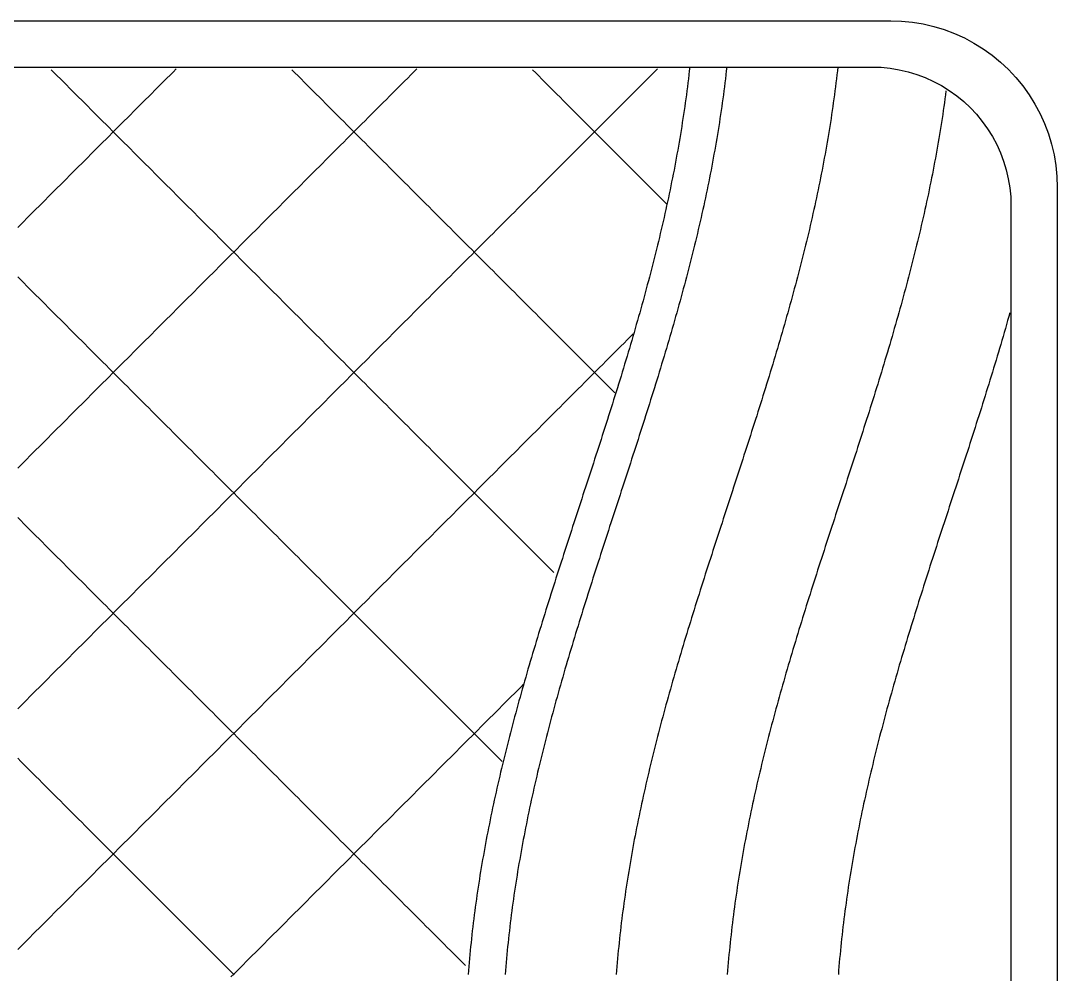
# Model space of a CAD drawing. Header units: millimetres. Extents: x 8 to 772, y 8 to 255.
# Drawn here: x 120 to 232, y 129 to 232 of the extents above; entities that cross this region are included whole.
import ezdxf

# ---------------------------------------------------------------- set-up
doc = ezdxf.new("R2010")
doc.units = ezdxf.units.MM
doc.layers.add('STUDY_GUIDES', color=7, linetype='Continuous')

msp = doc.modelspace()

# ---------------------------------------------------------------- linework, layer by layer
at = {"layer": 'STUDY_GUIDES'}
for points in [[(26, 232), (214, 232), (215.1773, 231.9615), (216.3495, 231.846), (217.5116, 231.6541), (218.6587, 231.3867), (219.7859, 231.0447), (220.8883, 230.6298), (221.9612, 230.1437), (223, 229.5885), (224.0003, 228.9665), (224.9577, 228.2804), (225.8682, 227.5331), (226.7279, 226.7279), (227.5331, 225.8682), (228.2804, 224.9577), (228.9665, 224.0003), (229.5885, 223), (230.1437, 221.9612), (230.6298, 220.8883), (231.0447, 219.7859), (231.3867, 218.6587), (231.6541, 217.5116), (231.846, 216.3495), (231.9615, 215.1773), (232, 214), (232, 26)], [(28, 227), (212, 227), (212.981, 226.9679), (213.9579, 226.8717), (214.9264, 226.7118), (215.8823, 226.4889), (216.8216, 226.204), (217.7403, 225.8582), (218.6343, 225.4531), (219.5, 224.9904), (220.3336, 224.472), (221.1314, 223.9003), (221.8902, 223.2776), (222.6066, 222.6066), (223.2776, 221.8902), (223.9003, 221.1314), (224.472, 220.3336), (224.9904, 219.5), (225.4531, 218.6343), (225.8582, 217.7403), (226.204, 216.8216), (226.4889, 215.8823), (226.7118, 214.9264), (226.8717, 213.9579), (226.9679, 212.981), (227, 212), (227, 28)], [(119.6708, 157.6708), (120, 158), (120.3292, 158.3292), (120.6585, 158.6585), (120.9877, 158.9877), (121.3169, 159.3169), (121.6462, 159.6462), (121.9754, 159.9754), (122.3046, 160.3046), (122.6338, 160.6338), (122.9631, 160.9631), (123.2923, 161.2923), (123.6215, 161.6215), (123.9508, 161.9508), (124.28, 162.28), (124.6092, 162.6092), (124.9385, 162.9385), (125.2677, 163.2677), (125.5969, 163.5969), (125.9262, 163.9262), (126.2554, 164.2554), (126.5846, 164.5846), (126.9138, 164.9138), (127.2431, 165.2431), (127.5723, 165.5723), (127.9015, 165.9015), (128.2308, 166.2308), (128.56, 166.56), (128.8892, 166.8892), (129.2185, 167.2185), (129.5477, 167.5477), (129.8769, 167.8769), (130.2062, 168.2062), (130.5354, 168.5354), (130.8646, 168.8646), (131.1938, 169.1938), (131.5231, 169.5231), (131.8523, 169.8523), (132.1815, 170.1815), (132.5108, 170.5108), (132.84, 170.84), (133.1692, 171.1692), (133.4985, 171.4985), (133.8277, 171.8277), (134.1569, 172.1569), (134.4862, 172.4862), (134.8154, 172.8154), (135.1446, 173.1446), (135.4738, 173.4738), (135.8031, 173.8031), (136.1323, 174.1323), (136.4615, 174.4615), (136.7908, 174.7908), (137.12, 175.12), (137.4492, 175.4492), (137.7785, 175.7785), (138.1077, 176.1077), (138.4369, 176.4369), (138.7662, 176.7662), (139.0954, 177.0954), (139.4246, 177.4246), (139.7538, 177.7538), (140.0831, 178.0831), (140.4123, 178.4123), (140.7415, 178.7415), (141.0708, 179.0708), (141.4, 179.4), (141.7292, 179.7292), (142.0585, 180.0585), (142.3877, 180.3877), (142.7169, 180.7169), (143.0462, 181.0462), (143.3754, 181.3754), (143.7046, 181.7046), (144.0338, 182.0338), (144.3631, 182.3631), (144.6923, 182.6923), (145.0215, 183.0215), (145.3508, 183.3508), (145.68, 183.68), (146.0092, 184.0092), (146.3385, 184.3385), (146.6677, 184.6677), (146.9969, 184.9969), (147.3262, 185.3262), (147.6554, 185.6554), (147.9846, 185.9846), (148.3138, 186.3138), (148.6431, 186.6431), (148.9723, 186.9723), (149.3015, 187.3015), (149.6308, 187.6308), (149.96, 187.96), (150.2892, 188.2892), (150.6185, 188.6185), (150.9477, 188.9477), (151.2769, 189.2769), (151.6062, 189.6062), (151.9354, 189.9354), (152.2646, 190.2646), (152.5938, 190.5938), (152.9231, 190.9231), (153.2523, 191.2523), (153.5815, 191.5815), (153.9108, 191.9108), (154.24, 192.24), (154.5692, 192.5692), (154.8985, 192.8985), (155.2277, 193.2277), (155.5569, 193.5569), (155.8862, 193.8862), (156.2154, 194.2154), (156.5446, 194.5446), (156.8738, 194.8738), (157.2031, 195.2031), (157.5323, 195.5323), (157.8615, 195.8615), (158.1908, 196.1908), (158.52, 196.52), (158.8492, 196.8492), (159.1785, 197.1785), (159.5077, 197.5077), (159.8369, 197.8369), (160.1662, 198.1662), (160.4954, 198.4954), (160.8246, 198.8246), (161.1538, 199.1538), (161.4831, 199.4831), (161.8123, 199.8123), (162.1415, 200.1415), (162.4708, 200.4708), (162.8, 200.8), (163.1292, 201.1292), (163.4585, 201.4585), (163.7877, 201.7877), (164.1169, 202.1169), (164.4462, 202.4462), (164.7754, 202.7754), (165.1046, 203.1046), (165.4338, 203.4338), (165.7631, 203.7631), (166.0923, 204.0923), (166.4215, 204.4215), (166.7508, 204.7508), (167.08, 205.08), (167.4092, 205.4092), (167.7385, 205.7385), (168.0677, 206.0677), (168.3969, 206.3969), (168.7262, 206.7262), (169.0554, 207.0554), (169.3846, 207.3846), (169.7138, 207.7138), (170.0431, 208.0431), (170.3723, 208.3723), (170.7015, 208.7015), (171.0308, 209.0308), (171.36, 209.36), (171.6892, 209.6892), (172.0185, 210.0185), (172.3477, 210.3477), (172.6769, 210.6769), (173.0062, 211.0062), (173.3354, 211.3354), (173.6646, 211.6646), (173.9938, 211.9938), (174.3231, 212.3231), (174.6523, 212.6523), (174.9815, 212.9815), (175.3108, 213.3108), (175.64, 213.64), (175.9692, 213.9692), (176.2985, 214.2985), (176.6277, 214.6277), (176.9569, 214.9569), (177.2862, 215.2862), (177.6154, 215.6154), (177.9446, 215.9446), (178.2738, 216.2738), (178.6031, 216.6031), (178.9323, 216.9323), (179.2615, 217.2615), (179.5908, 217.5908), (179.92, 217.92), (180.2492, 218.2492), (180.5785, 218.5785), (180.9077, 218.9077), (181.2369, 219.2369), (181.5662, 219.5662), (181.8954, 219.8954), (182.2246, 220.2246), (182.5538, 220.5538), (182.8831, 220.8831), (183.2123, 221.2123), (183.5415, 221.5415), (183.8708, 221.8708), (184.2, 222.2), (184.5292, 222.5292), (184.8585, 222.8585), (185.1877, 223.1877), (185.5169, 223.5169), (185.8462, 223.8462), (186.1754, 224.1754), (186.5046, 224.5046), (186.8338, 224.8338), (187.1631, 225.1631), (187.4923, 225.4923), (187.8215, 225.8215), (188.1508, 226.1508), (188.48, 226.48), (188.8092, 226.8092)], [(119.6708, 183.6708), (120, 184), (120.3292, 184.3292), (120.6585, 184.6585), (120.9877, 184.9877), (121.3169, 185.3169), (121.6462, 185.6462), (121.9754, 185.9754), (122.3046, 186.3046), (122.6338, 186.6338), (122.9631, 186.9631), (123.2923, 187.2923), (123.6215, 187.6215), (123.9508, 187.9508), (124.28, 188.28), (124.6092, 188.6092), (124.9385, 188.9385), (125.2677, 189.2677), (125.5969, 189.5969), (125.9262, 189.9262), (126.2554, 190.2554), (126.5846, 190.5846), (126.9138, 190.9138), (127.2431, 191.2431), (127.5723, 191.5723), (127.9015, 191.9015), (128.2308, 192.2308), (128.56, 192.56), (128.8892, 192.8892), (129.2185, 193.2185), (129.5477, 193.5477), (129.8769, 193.8769), (130.2062, 194.2062), (130.5354, 194.5354), (130.8646, 194.8646), (131.1938, 195.1938), (131.5231, 195.5231), (131.8523, 195.8523), (132.1815, 196.1815), (132.5108, 196.5108), (132.84, 196.84), (133.1692, 197.1692), (133.4985, 197.4985), (133.8277, 197.8277), (134.1569, 198.1569), (134.4862, 198.4862), (134.8154, 198.8154), (135.1446, 199.1446), (135.4738, 199.4738), (135.8031, 199.8031), (136.1323, 200.1323), (136.4615, 200.4615), (136.7908, 200.7908), (137.12, 201.12), (137.4492, 201.4492), (137.7785, 201.7785), (138.1077, 202.1077), (138.4369, 202.4369), (138.7662, 202.7662), (139.0954, 203.0954), (139.4246, 203.4246), (139.7538, 203.7538), (140.0831, 204.0831), (140.4123, 204.4123), (140.7415, 204.7415), (141.0708, 205.0708), (141.4, 205.4), (141.7292, 205.7292), (142.0585, 206.0585), (142.3877, 206.3877), (142.7169, 206.7169), (143.0462, 207.0462), (143.3754, 207.3754), (143.7046, 207.7046), (144.0338, 208.0338), (144.3631, 208.3631), (144.6923, 208.6923), (145.0215, 209.0215), (145.3508, 209.3508), (145.68, 209.68), (146.0092, 210.0092), (146.3385, 210.3385), (146.6677, 210.6677), (146.9969, 210.9969), (147.3262, 211.3262), (147.6554, 211.6554), (147.9846, 211.9846), (148.3138, 212.3138), (148.6431, 212.6431), (148.9723, 212.9723), (149.3015, 213.3015), (149.6308, 213.6308), (149.96, 213.96), (150.2892, 214.2892), (150.6185, 214.6185), (150.9477, 214.9477), (151.2769, 215.2769), (151.6062, 215.6062), (151.9354, 215.9354), (152.2646, 216.2646), (152.5938, 216.5938), (152.9231, 216.9231), (153.2523, 217.2523), (153.5815, 217.5815), (153.9108, 217.9108), (154.24, 218.24), (154.5692, 218.5692), (154.8985, 218.8985), (155.2277, 219.2277), (155.5569, 219.5569), (155.8862, 219.8862), (156.2154, 220.2154), (156.5446, 220.5446), (156.8738, 220.8738), (157.2031, 221.2031), (157.5323, 221.5323), (157.8615, 221.8615), (158.1908, 222.1908), (158.52, 222.52), (158.8492, 222.8492), (159.1785, 223.1785), (159.5077, 223.5077), (159.8369, 223.8369), (160.1662, 224.1662), (160.4954, 224.4954), (160.8246, 224.8246), (161.1538, 225.1538), (161.4831, 225.4831), (161.8123, 225.8123), (162.1415, 226.1415), (162.4708, 226.4708), (162.8, 226.8)], [(119.6708, 209.6708), (120, 210), (120.3292, 210.3292), (120.6585, 210.6585), (120.9877, 210.9877), (121.3169, 211.3169), (121.6462, 211.6462), (121.9754, 211.9754), (122.3046, 212.3046), (122.6338, 212.6338), (122.9631, 212.9631), (123.2923, 213.2923), (123.6215, 213.6215), (123.9508, 213.9508), (124.28, 214.28), (124.6092, 214.6092), (124.9385, 214.9385), (125.2677, 215.2677), (125.5969, 215.5969), (125.9262, 215.9262), (126.2554, 216.2554), (126.5846, 216.5846), (126.9138, 216.9138), (127.2431, 217.2431), (127.5723, 217.5723), (127.9015, 217.9015), (128.2308, 218.2308), (128.56, 218.56), (128.8892, 218.8892), (129.2185, 219.2185), (129.5477, 219.5477), (129.8769, 219.8769), (130.2062, 220.2062), (130.5354, 220.5354), (130.8646, 220.8646), (131.1938, 221.1938), (131.5231, 221.5231), (131.8523, 221.8523), (132.1815, 222.1815), (132.5108, 222.5108), (132.84, 222.84), (133.1692, 223.1692), (133.4985, 223.4985), (133.8277, 223.8277), (134.1569, 224.1569), (134.4862, 224.4862), (134.8154, 224.8154), (135.1446, 225.1446), (135.4738, 225.4738), (135.8031, 225.8031), (136.1323, 226.1323), (136.4615, 226.4615), (136.7908, 226.7908)], [(123.2923, 226.7077), (123.6215, 226.3785), (123.9508, 226.0492), (124.28, 225.72), (124.6092, 225.3908), (124.9385, 225.0615), (125.2677, 224.7323), (125.5969, 224.4031), (125.9262, 224.0738), (126.2554, 223.7446), (126.5846, 223.4154), (126.9138, 223.0862), (127.2431, 222.7569), (127.5723, 222.4277), (127.9015, 222.0985), (128.2308, 221.7692), (128.56, 221.44), (128.8892, 221.1108), (129.2185, 220.7815), (129.5477, 220.4523), (129.8769, 220.1231), (130.2062, 219.7938), (130.5354, 219.4646), (130.8646, 219.1354), (131.1938, 218.8062), (131.5231, 218.4769), (131.8523, 218.1477), (132.1815, 217.8185), (132.5108, 217.4892), (132.84, 217.16), (133.1692, 216.8308), (133.4985, 216.5015), (133.8277, 216.1723), (134.1569, 215.8431), (134.4862, 215.5138), (134.8154, 215.1846), (135.1446, 214.8554), (135.4738, 214.5262), (135.8031, 214.1969), (136.1323, 213.8677), (136.4615, 213.5385), (136.7908, 213.2092), (137.12, 212.88), (137.4492, 212.5508), (137.7785, 212.2215), (138.1077, 211.8923), (138.4369, 211.5631), (138.7662, 211.2338), (139.0954, 210.9046), (139.4246, 210.5754), (139.7538, 210.2462), (140.0831, 209.9169), (140.4123, 209.5877), (140.7415, 209.2585), (141.0708, 208.9292), (141.4, 208.6), (141.7292, 208.2708), (142.0585, 207.9415), (142.3877, 207.6123), (142.7169, 207.2831), (143.0462, 206.9538), (143.3754, 206.6246), (143.7046, 206.2954), (144.0338, 205.9662), (144.3631, 205.6369), (144.6923, 205.3077), (145.0215, 204.9785), (145.3508, 204.6492), (145.68, 204.32), (146.0092, 203.9908), (146.3385, 203.6615), (146.6677, 203.3323), (146.9969, 203.0031), (147.3262, 202.6738), (147.6554, 202.3446), (147.9846, 202.0154), (148.3138, 201.6862), (148.6431, 201.3569), (148.9723, 201.0277), (149.3015, 200.6985), (149.6308, 200.3692), (149.96, 200.04), (150.2892, 199.7108), (150.6185, 199.3815), (150.9477, 199.0523), (151.2769, 198.7231), (151.6062, 198.3938), (151.9354, 198.0646), (152.2646, 197.7354), (152.5938, 197.4062), (152.9231, 197.0769), (153.2523, 196.7477), (153.5815, 196.4185), (153.9108, 196.0892), (154.24, 195.76), (154.5692, 195.4308), (154.8985, 195.1015), (155.2277, 194.7723), (155.5569, 194.4431), (155.8862, 194.1138), (156.2154, 193.7846), (156.5446, 193.4554), (156.8738, 193.1262), (157.2031, 192.7969), (157.5323, 192.4677), (157.8615, 192.1385), (158.1908, 191.8092), (158.52, 191.48), (158.8492, 191.1508), (159.1785, 190.8215), (159.5077, 190.4923), (159.8369, 190.1631), (160.1662, 189.8338), (160.4954, 189.5046), (160.8246, 189.1754), (161.1538, 188.8462), (161.4831, 188.5169), (161.8123, 188.1877), (162.1415, 187.8585), (162.4708, 187.5292), (162.8, 187.2), (163.1292, 186.8708), (163.4585, 186.5415), (163.7877, 186.2123), (164.1169, 185.8831), (164.4462, 185.5538), (164.7754, 185.2246), (165.1046, 184.8954), (165.4338, 184.5662), (165.7631, 184.2369), (166.0923, 183.9077), (166.4215, 183.5785), (166.7508, 183.2492), (167.08, 182.92), (167.4092, 182.5908), (167.7385, 182.2615), (168.0677, 181.9323), (168.3969, 181.6031), (168.7262, 181.2738), (169.0554, 180.9446), (169.3846, 180.6154), (169.7138, 180.2862), (170.0431, 179.9569), (170.3723, 179.6277), (170.7015, 179.2985), (171.0308, 178.9692), (171.36, 178.64), (171.6892, 178.3108), (172.0185, 177.9815), (172.3477, 177.6523), (172.6769, 177.3231), (173.0062, 176.9938), (173.3354, 176.6646), (173.6646, 176.3354), (173.9938, 176.0062), (174.3231, 175.6769), (174.6523, 175.3477), (174.9815, 175.0185), (175.3108, 174.6892), (175.64, 174.36), (175.9692, 174.0308), (176.2985, 173.7015), (176.6277, 173.3723), (176.9569, 173.0431), (177.2862, 172.7138), (177.6154, 172.3846)], [(149.3015, 226.6985), (149.6308, 226.3692), (149.96, 226.04), (150.2892, 225.7108), (150.6185, 225.3815), (150.9477, 225.0523), (151.2769, 224.7231), (151.6062, 224.3938), (151.9354, 224.0646), (152.2646, 223.7354), (152.5938, 223.4062), (152.9231, 223.0769), (153.2523, 222.7477), (153.5815, 222.4185), (153.9108, 222.0892), (154.24, 221.76), (154.5692, 221.4308), (154.8985, 221.1015), (155.2277, 220.7723), (155.5569, 220.4431), (155.8862, 220.1138), (156.2154, 219.7846), (156.5446, 219.4554), (156.8738, 219.1262), (157.2031, 218.7969), (157.5323, 218.4677), (157.8615, 218.1385), (158.1908, 217.8092), (158.52, 217.48), (158.8492, 217.1508), (159.1785, 216.8215), (159.5077, 216.4923), (159.8369, 216.1631), (160.1662, 215.8338), (160.4954, 215.5046), (160.8246, 215.1754), (161.1538, 214.8462), (161.4831, 214.5169), (161.8123, 214.1877), (162.1415, 213.8585), (162.4708, 213.5292), (162.8, 213.2), (163.1292, 212.8708), (163.4585, 212.5415), (163.7877, 212.2123), (164.1169, 211.8831), (164.4462, 211.5538), (164.7754, 211.2246), (165.1046, 210.8954), (165.4338, 210.5662), (165.7631, 210.2369), (166.0923, 209.9077), (166.4215, 209.5785), (166.7508, 209.2492), (167.08, 208.92), (167.4092, 208.5908), (167.7385, 208.2615), (168.0677, 207.9323), (168.3969, 207.6031), (168.7262, 207.2738), (169.0554, 206.9446), (169.3846, 206.6154), (169.7138, 206.2862), (170.0431, 205.9569), (170.3723, 205.6277), (170.7015, 205.2985), (171.0308, 204.9692), (171.36, 204.64), (171.6892, 204.3108), (172.0185, 203.9815), (172.3477, 203.6523), (172.6769, 203.3231), (173.0062, 202.9938), (173.3354, 202.6646), (173.6646, 202.3354), (173.9938, 202.0062), (174.3231, 201.6769), (174.6523, 201.3477), (174.9815, 201.0185), (175.3108, 200.6892), (175.64, 200.36), (175.9692, 200.0308), (176.2985, 199.7015), (176.6277, 199.3723), (176.9569, 199.0431), (177.2862, 198.7138), (177.6154, 198.3846), (177.9446, 198.0554), (178.2738, 197.7262), (178.6031, 197.3969), (178.9323, 197.0677), (179.2615, 196.7385), (179.5908, 196.4092), (179.92, 196.08), (180.2492, 195.7508), (180.5785, 195.4215), (180.9077, 195.0923), (181.2369, 194.7631), (181.5662, 194.4338), (181.8954, 194.1046), (182.2246, 193.7754), (182.5538, 193.4462), (182.8831, 193.1169), (183.2123, 192.7877), (183.5415, 192.4585), (183.8708, 192.1292), (184.2, 191.8)], [(192.283, 227), (192.2355, 226.572), (192.1866, 226.144), (192.1361, 225.716), (192.0842, 225.288), (192.0309, 224.86), (191.9761, 224.432), (191.9199, 224.004), (191.8622, 223.576), (191.8031, 223.148), (191.7426, 222.72), (191.6806, 222.292), (191.6173, 221.864), (191.5526, 221.436), (191.4865, 221.008), (191.419, 220.58), (191.3501, 220.152), (191.2799, 219.724), (191.2083, 219.296), (191.1354, 218.868), (191.0611, 218.44), (190.9855, 218.012), (190.9086, 217.584), (190.8304, 217.156), (190.7509, 216.728), (190.6701, 216.3), (190.588, 215.872), (190.5047, 215.444), (190.4201, 215.016), (190.3343, 214.588), (190.2472, 214.16), (190.1589, 213.732), (190.0694, 213.304), (189.9787, 212.876), (189.8868, 212.448), (189.7937, 212.02), (189.6994, 211.592), (189.604, 211.164), (189.5075, 210.736), (189.4098, 210.308), (189.311, 209.88), (189.2111, 209.452), (189.1101, 209.024), (189.0081, 208.596), (188.9049, 208.168), (188.8007, 207.74), (188.6955, 207.312), (188.5892, 206.884), (188.4819, 206.456), (188.3736, 206.028), (188.2643, 205.6), (188.1541, 205.172), (188.0429, 204.744), (187.9307, 204.316), (187.8176, 203.888), (187.7036, 203.46), (187.5887, 203.032), (187.4729, 202.604), (187.3562, 202.176), (187.2387, 201.748), (187.1203, 201.32), (187.0011, 200.892), (186.881, 200.464), (186.7602, 200.036), (186.6386, 199.608), (186.5162, 199.18), (186.393, 198.752), (186.2691, 198.324), (186.1445, 197.896), (186.0192, 197.468), (185.8932, 197.04), (185.7665, 196.612), (185.6392, 196.184), (185.5112, 195.756), (185.3825, 195.328), (185.2533, 194.9), (185.1235, 194.472), (184.993, 194.044), (184.8621, 193.616), (184.7305, 193.188), (184.5985, 192.76), (184.4659, 192.332), (184.3328, 191.904), (184.1993, 191.476), (184.0653, 191.048), (183.9308, 190.62), (183.7959, 190.192), (183.6606, 189.764), (183.5249, 189.336), (183.3888, 188.908), (183.2523, 188.48), (183.1155, 188.052), (182.9784, 187.624), (182.841, 187.196), (182.7033, 186.768), (182.5652, 186.34), (182.427, 185.912), (182.2885, 185.484), (182.1497, 185.056), (182.0108, 184.628), (181.8717, 184.2), (181.7324, 183.772), (181.5929, 183.344), (181.4533, 182.916), (181.3136, 182.488), (181.1738, 182.06), (181.0339, 181.632), (180.8939, 181.204), (180.7539, 180.776), (180.6139, 180.348), (180.4738, 179.92), (180.3338, 179.492), (180.1937, 179.064), (180.0537, 178.636), (179.9138, 178.208), (179.7739, 177.78), (179.6341, 177.352), (179.4945, 176.924), (179.3549, 176.496), (179.2155, 176.068), (179.0763, 175.64), (178.9372, 175.212), (178.7984, 174.784), (178.6597, 174.356), (178.5213, 173.928), (178.3831, 173.5), (178.2452, 173.072), (178.1076, 172.644), (177.9703, 172.216), (177.8333, 171.788), (177.6966, 171.36), (177.5603, 170.932), (177.4244, 170.504), (177.2888, 170.076), (177.1536, 169.648), (177.0189, 169.22), (176.8846, 168.792), (176.7507, 168.364), (176.6174, 167.936), (176.4845, 167.508), (176.3521, 167.08), (176.2202, 166.652), (176.0889, 166.224), (175.9581, 165.796), (175.8279, 165.368), (175.6983, 164.94), (175.5693, 164.512), (175.4409, 164.084), (175.3132, 163.656), (175.1861, 163.228), (175.0596, 162.8), (174.9339, 162.372), (174.8088, 161.944), (174.6845, 161.516), (174.5608, 161.088), (174.438, 160.66), (174.3159, 160.232), (174.1945, 159.804), (174.074, 159.376), (173.9543, 158.948), (173.8354, 158.52), (173.7173, 158.092), (173.6001, 157.664), (173.4837, 157.236), (173.3682, 156.808), (173.2537, 156.38), (173.14, 155.952), (173.0272, 155.524), (172.9154, 155.096), (172.8046, 154.668), (172.6947, 154.24), (172.5858, 153.812), (172.4779, 153.384), (172.371, 152.956), (172.2651, 152.528), (172.1602, 152.1), (172.0564, 151.672), (171.9537, 151.244), (171.852, 150.816), (171.7514, 150.388), (171.6519, 149.96), (171.5535, 149.532), (171.4563, 149.104), (171.3602, 148.676), (171.2652, 148.248), (171.1714, 147.82), (171.0787, 147.392), (170.9873, 146.964), (170.897, 146.536), (170.808, 146.108), (170.7201, 145.68), (170.6335, 145.252), (170.5481, 144.824), (170.464, 144.396), (170.3811, 143.968), (170.2995, 143.54), (170.2192, 143.112), (170.1402, 142.684), (170.0625, 142.256), (169.9861, 141.828), (169.911, 141.4), (169.8372, 140.972), (169.7648, 140.544), (169.6937, 140.116), (169.624, 139.688), (169.5556, 139.26), (169.4887, 138.832), (169.4231, 138.404), (169.3589, 137.976), (169.296, 137.548), (169.2346, 137.12), (169.1747, 136.692), (169.1161, 136.264), (169.059, 135.836), (169.0033, 135.408), (168.949, 134.98), (168.8962, 134.552), (168.8448, 134.124), (168.795, 133.696), (168.7465, 133.268), (168.6996, 132.84), (168.6541, 132.412), (168.6102, 131.984), (168.5677, 131.556), (168.5267, 131.128), (168.4872, 130.7), (168.4493, 130.272), (168.4128, 129.844), (168.3779, 129.416), (168.3445, 128.988)], [(196.283, 227), (196.2355, 226.572), (196.1866, 226.144), (196.1361, 225.716), (196.0842, 225.288), (196.0309, 224.86), (195.9761, 224.432), (195.9199, 224.004), (195.8622, 223.576), (195.8031, 223.148), (195.7426, 222.72), (195.6806, 222.292), (195.6173, 221.864), (195.5526, 221.436), (195.4865, 221.008), (195.419, 220.58), (195.3501, 220.152), (195.2799, 219.724), (195.2083, 219.296), (195.1354, 218.868), (195.0611, 218.44), (194.9855, 218.012), (194.9086, 217.584), (194.8304, 217.156), (194.7509, 216.728), (194.6701, 216.3), (194.588, 215.872), (194.5047, 215.444), (194.4201, 215.016), (194.3343, 214.588), (194.2472, 214.16), (194.1589, 213.732), (194.0694, 213.304), (193.9787, 212.876), (193.8868, 212.448), (193.7937, 212.02), (193.6994, 211.592), (193.604, 211.164), (193.5075, 210.736), (193.4098, 210.308), (193.311, 209.88), (193.2111, 209.452), (193.1101, 209.024), (193.0081, 208.596), (192.9049, 208.168), (192.8007, 207.74), (192.6955, 207.312), (192.5892, 206.884), (192.4819, 206.456), (192.3736, 206.028), (192.2643, 205.6), (192.1541, 205.172), (192.0429, 204.744), (191.9307, 204.316), (191.8176, 203.888), (191.7036, 203.46), (191.5887, 203.032), (191.4729, 202.604), (191.3562, 202.176), (191.2387, 201.748), (191.1203, 201.32), (191.0011, 200.892), (190.881, 200.464), (190.7602, 200.036), (190.6386, 199.608), (190.5162, 199.18), (190.393, 198.752), (190.2691, 198.324), (190.1445, 197.896), (190.0192, 197.468), (189.8932, 197.04), (189.7665, 196.612), (189.6392, 196.184), (189.5112, 195.756), (189.3825, 195.328), (189.2533, 194.9), (189.1235, 194.472), (188.993, 194.044), (188.8621, 193.616), (188.7305, 193.188), (188.5985, 192.76), (188.4659, 192.332), (188.3328, 191.904), (188.1993, 191.476), (188.0653, 191.048), (187.9308, 190.62), (187.7959, 190.192), (187.6606, 189.764), (187.5249, 189.336), (187.3888, 188.908), (187.2523, 188.48), (187.1155, 188.052), (186.9784, 187.624), (186.841, 187.196), (186.7033, 186.768), (186.5652, 186.34), (186.427, 185.912), (186.2885, 185.484), (186.1497, 185.056), (186.0108, 184.628), (185.8717, 184.2), (185.7324, 183.772), (185.5929, 183.344), (185.4533, 182.916), (185.3136, 182.488), (185.1738, 182.06), (185.0339, 181.632), (184.8939, 181.204), (184.7539, 180.776), (184.6139, 180.348), (184.4738, 179.92), (184.3338, 179.492), (184.1937, 179.064), (184.0537, 178.636), (183.9138, 178.208), (183.7739, 177.78), (183.6341, 177.352), (183.4945, 176.924), (183.3549, 176.496), (183.2155, 176.068), (183.0763, 175.64), (182.9372, 175.212), (182.7984, 174.784), (182.6597, 174.356), (182.5213, 173.928), (182.3831, 173.5), (182.2452, 173.072), (182.1076, 172.644), (181.9703, 172.216), (181.8333, 171.788), (181.6966, 171.36), (181.5603, 170.932), (181.4244, 170.504), (181.2888, 170.076), (181.1536, 169.648), (181.0189, 169.22), (180.8846, 168.792), (180.7507, 168.364), (180.6174, 167.936), (180.4845, 167.508), (180.3521, 167.08), (180.2202, 166.652), (180.0889, 166.224), (179.9581, 165.796), (179.8279, 165.368), (179.6983, 164.94), (179.5693, 164.512), (179.4409, 164.084), (179.3132, 163.656), (179.1861, 163.228), (179.0596, 162.8), (178.9339, 162.372), (178.8088, 161.944), (178.6845, 161.516), (178.5608, 161.088), (178.438, 160.66), (178.3159, 160.232), (178.1945, 159.804), (178.074, 159.376), (177.9543, 158.948), (177.8354, 158.52), (177.7173, 158.092), (177.6001, 157.664), (177.4837, 157.236), (177.3682, 156.808), (177.2537, 156.38), (177.14, 155.952), (177.0272, 155.524), (176.9154, 155.096), (176.8046, 154.668), (176.6947, 154.24), (176.5858, 153.812), (176.4779, 153.384), (176.371, 152.956), (176.2651, 152.528), (176.1602, 152.1), (176.0564, 151.672), (175.9537, 151.244), (175.852, 150.816), (175.7514, 150.388), (175.6519, 149.96), (175.5535, 149.532), (175.4563, 149.104), (175.3602, 148.676), (175.2652, 148.248), (175.1714, 147.82), (175.0787, 147.392), (174.9873, 146.964), (174.897, 146.536), (174.808, 146.108), (174.7201, 145.68), (174.6335, 145.252), (174.5481, 144.824), (174.464, 144.396), (174.3811, 143.968), (174.2995, 143.54), (174.2192, 143.112), (174.1402, 142.684), (174.0625, 142.256), (173.9861, 141.828), (173.911, 141.4), (173.8372, 140.972), (173.7648, 140.544), (173.6937, 140.116), (173.624, 139.688), (173.5556, 139.26), (173.4887, 138.832), (173.4231, 138.404), (173.3589, 137.976), (173.296, 137.548), (173.2346, 137.12), (173.1747, 136.692), (173.1161, 136.264), (173.059, 135.836), (173.0033, 135.408), (172.949, 134.98), (172.8962, 134.552), (172.8448, 134.124), (172.795, 133.696), (172.7465, 133.268), (172.6996, 132.84), (172.6541, 132.412), (172.6102, 131.984), (172.5677, 131.556), (172.5267, 131.128), (172.4872, 130.7), (172.4493, 130.272), (172.4128, 129.844), (172.3779, 129.416), (172.3445, 128.988)], [(175.3108, 226.6892), (175.64, 226.36), (175.9692, 226.0308), (176.2985, 225.7015), (176.6277, 225.3723), (176.9569, 225.0431), (177.2862, 224.7138), (177.6154, 224.3846), (177.9446, 224.0554), (178.2738, 223.7262), (178.6031, 223.3969), (178.9323, 223.0677), (179.2615, 222.7385), (179.5908, 222.4092), (179.92, 222.08), (180.2492, 221.7508), (180.5785, 221.4215), (180.9077, 221.0923), (181.2369, 220.7631), (181.5662, 220.4338), (181.8954, 220.1046), (182.2246, 219.7754), (182.5538, 219.4462), (182.8831, 219.1169), (183.2123, 218.7877), (183.5415, 218.4585), (183.8708, 218.1292), (184.2, 217.8), (184.5292, 217.4708), (184.8585, 217.1415), (185.1877, 216.8123), (185.5169, 216.4831), (185.8462, 216.1538), (186.1754, 215.8246), (186.5046, 215.4954), (186.8338, 215.1662), (187.1631, 214.8369), (187.4923, 214.5077), (187.8215, 214.1785), (188.1508, 213.8492), (188.48, 213.52), (188.8092, 213.1908), (189.1385, 212.8615), (189.4677, 212.5323), (189.7969, 212.2031)], [(208.283, 227), (208.2355, 226.572), (208.1866, 226.144), (208.1361, 225.716), (208.0842, 225.288), (208.0309, 224.86), (207.9761, 224.432), (207.9199, 224.004), (207.8622, 223.576), (207.8031, 223.148), (207.7426, 222.72), (207.6806, 222.292), (207.6173, 221.864), (207.5526, 221.436), (207.4865, 221.008), (207.419, 220.58), (207.3501, 220.152), (207.2799, 219.724), (207.2083, 219.296), (207.1354, 218.868), (207.0611, 218.44), (206.9855, 218.012), (206.9086, 217.584), (206.8304, 217.156), (206.7509, 216.728), (206.6701, 216.3), (206.588, 215.872), (206.5047, 215.444), (206.4201, 215.016), (206.3343, 214.588), (206.2472, 214.16), (206.1589, 213.732), (206.0694, 213.304), (205.9787, 212.876), (205.8868, 212.448), (205.7937, 212.02), (205.6994, 211.592), (205.604, 211.164), (205.5075, 210.736), (205.4098, 210.308), (205.311, 209.88), (205.2111, 209.452), (205.1101, 209.024), (205.0081, 208.596), (204.9049, 208.168), (204.8007, 207.74), (204.6955, 207.312), (204.5892, 206.884), (204.4819, 206.456), (204.3736, 206.028), (204.2643, 205.6), (204.1541, 205.172), (204.0429, 204.744), (203.9307, 204.316), (203.8176, 203.888), (203.7036, 203.46), (203.5887, 203.032), (203.4729, 202.604), (203.3562, 202.176), (203.2387, 201.748), (203.1203, 201.32), (203.0011, 200.892), (202.881, 200.464), (202.7602, 200.036), (202.6386, 199.608), (202.5162, 199.18), (202.393, 198.752), (202.2691, 198.324), (202.1445, 197.896), (202.0192, 197.468), (201.8932, 197.04), (201.7665, 196.612), (201.6392, 196.184), (201.5112, 195.756), (201.3825, 195.328), (201.2533, 194.9), (201.1235, 194.472), (200.993, 194.044), (200.8621, 193.616), (200.7305, 193.188), (200.5985, 192.76), (200.4659, 192.332), (200.3328, 191.904), (200.1993, 191.476), (200.0653, 191.048), (199.9308, 190.62), (199.7959, 190.192), (199.6606, 189.764), (199.5249, 189.336), (199.3888, 188.908), (199.2523, 188.48), (199.1155, 188.052), (198.9784, 187.624), (198.841, 187.196), (198.7033, 186.768), (198.5652, 186.34), (198.427, 185.912), (198.2885, 185.484), (198.1497, 185.056), (198.0108, 184.628), (197.8717, 184.2), (197.7324, 183.772), (197.5929, 183.344), (197.4533, 182.916), (197.3136, 182.488), (197.1738, 182.06), (197.0339, 181.632), (196.8939, 181.204), (196.7539, 180.776), (196.6139, 180.348), (196.4738, 179.92), (196.3338, 179.492), (196.1937, 179.064), (196.0537, 178.636), (195.9138, 178.208), (195.7739, 177.78), (195.6341, 177.352), (195.4945, 176.924), (195.3549, 176.496), (195.2155, 176.068), (195.0763, 175.64), (194.9372, 175.212), (194.7984, 174.784), (194.6597, 174.356), (194.5213, 173.928), (194.3831, 173.5), (194.2452, 173.072), (194.1076, 172.644), (193.9703, 172.216), (193.8333, 171.788), (193.6966, 171.36), (193.5603, 170.932), (193.4244, 170.504), (193.2888, 170.076), (193.1536, 169.648), (193.0189, 169.22), (192.8846, 168.792), (192.7507, 168.364), (192.6174, 167.936), (192.4845, 167.508), (192.3521, 167.08), (192.2202, 166.652), (192.0889, 166.224), (191.9581, 165.796), (191.8279, 165.368), (191.6983, 164.94), (191.5693, 164.512), (191.4409, 164.084), (191.3132, 163.656), (191.1861, 163.228), (191.0596, 162.8), (190.9339, 162.372), (190.8088, 161.944), (190.6845, 161.516), (190.5608, 161.088), (190.438, 160.66), (190.3159, 160.232), (190.1945, 159.804), (190.074, 159.376), (189.9543, 158.948), (189.8354, 158.52), (189.7173, 158.092), (189.6001, 157.664), (189.4837, 157.236), (189.3682, 156.808), (189.2537, 156.38), (189.14, 155.952), (189.0272, 155.524), (188.9154, 155.096), (188.8046, 154.668), (188.6947, 154.24), (188.5858, 153.812), (188.4779, 153.384), (188.371, 152.956), (188.2651, 152.528), (188.1602, 152.1), (188.0564, 151.672), (187.9537, 151.244), (187.852, 150.816), (187.7514, 150.388), (187.6519, 149.96), (187.5535, 149.532), (187.4563, 149.104), (187.3602, 148.676), (187.2652, 148.248), (187.1714, 147.82), (187.0787, 147.392), (186.9873, 146.964), (186.897, 146.536), (186.808, 146.108), (186.7201, 145.68), (186.6335, 145.252), (186.5481, 144.824), (186.464, 144.396), (186.3811, 143.968), (186.2995, 143.54), (186.2192, 143.112), (186.1402, 142.684), (186.0625, 142.256), (185.9861, 141.828), (185.911, 141.4), (185.8372, 140.972), (185.7648, 140.544), (185.6937, 140.116), (185.624, 139.688), (185.5556, 139.26), (185.4887, 138.832), (185.4231, 138.404), (185.3589, 137.976), (185.296, 137.548), (185.2346, 137.12), (185.1747, 136.692), (185.1161, 136.264), (185.059, 135.836), (185.0033, 135.408), (184.949, 134.98), (184.8962, 134.552), (184.8448, 134.124), (184.795, 133.696), (184.7465, 133.268), (184.6996, 132.84), (184.6541, 132.412), (184.6102, 131.984), (184.5677, 131.556), (184.5267, 131.128), (184.4872, 130.7), (184.4493, 130.272), (184.4128, 129.844), (184.3779, 129.416), (184.3445, 128.988)], [(219.9761, 224.432), (219.9199, 224.004), (219.8622, 223.576), (219.8031, 223.148), (219.7426, 222.72), (219.6806, 222.292), (219.6173, 221.864), (219.5526, 221.436), (219.4865, 221.008), (219.419, 220.58), (219.3501, 220.152), (219.2799, 219.724), (219.2083, 219.296), (219.1354, 218.868), (219.0611, 218.44), (218.9855, 218.012), (218.9086, 217.584), (218.8304, 217.156), (218.7509, 216.728), (218.6701, 216.3), (218.588, 215.872), (218.5047, 215.444), (218.4201, 215.016), (218.3343, 214.588), (218.2472, 214.16), (218.1589, 213.732), (218.0694, 213.304), (217.9787, 212.876), (217.8868, 212.448), (217.7937, 212.02), (217.6994, 211.592), (217.604, 211.164), (217.5075, 210.736), (217.4098, 210.308), (217.311, 209.88), (217.2111, 209.452), (217.1101, 209.024), (217.0081, 208.596), (216.9049, 208.168), (216.8007, 207.74), (216.6955, 207.312), (216.5892, 206.884), (216.4819, 206.456), (216.3736, 206.028), (216.2643, 205.6), (216.1541, 205.172), (216.0429, 204.744), (215.9307, 204.316), (215.8176, 203.888), (215.7036, 203.46), (215.5887, 203.032), (215.4729, 202.604), (215.3562, 202.176), (215.2387, 201.748), (215.1203, 201.32), (215.0011, 200.892), (214.881, 200.464), (214.7602, 200.036), (214.6386, 199.608), (214.5162, 199.18), (214.393, 198.752), (214.2691, 198.324), (214.1445, 197.896), (214.0192, 197.468), (213.8932, 197.04), (213.7665, 196.612), (213.6392, 196.184), (213.5112, 195.756), (213.3825, 195.328), (213.2533, 194.9), (213.1235, 194.472), (212.993, 194.044), (212.8621, 193.616), (212.7305, 193.188), (212.5985, 192.76), (212.4659, 192.332), (212.3328, 191.904), (212.1993, 191.476), (212.0653, 191.048), (211.9308, 190.62), (211.7959, 190.192), (211.6606, 189.764), (211.5249, 189.336), (211.3888, 188.908), (211.2523, 188.48), (211.1155, 188.052), (210.9784, 187.624), (210.841, 187.196), (210.7033, 186.768), (210.5652, 186.34), (210.427, 185.912), (210.2885, 185.484), (210.1497, 185.056), (210.0108, 184.628), (209.8717, 184.2), (209.7324, 183.772), (209.5929, 183.344), (209.4533, 182.916), (209.3136, 182.488), (209.1738, 182.06), (209.0339, 181.632), (208.8939, 181.204), (208.7539, 180.776), (208.6139, 180.348), (208.4738, 179.92), (208.3338, 179.492), (208.1937, 179.064), (208.0537, 178.636), (207.9138, 178.208), (207.7739, 177.78), (207.6341, 177.352), (207.4945, 176.924), (207.3549, 176.496), (207.2155, 176.068), (207.0763, 175.64), (206.9372, 175.212), (206.7984, 174.784), (206.6597, 174.356), (206.5213, 173.928), (206.3831, 173.5), (206.2452, 173.072), (206.1076, 172.644), (205.9703, 172.216), (205.8333, 171.788), (205.6966, 171.36), (205.5603, 170.932), (205.4244, 170.504), (205.2888, 170.076), (205.1536, 169.648), (205.0189, 169.22), (204.8846, 168.792), (204.7507, 168.364), (204.6174, 167.936), (204.4845, 167.508), (204.3521, 167.08), (204.2202, 166.652), (204.0889, 166.224), (203.9581, 165.796), (203.8279, 165.368), (203.6983, 164.94), (203.5693, 164.512), (203.4409, 164.084), (203.3132, 163.656), (203.1861, 163.228), (203.0596, 162.8), (202.9339, 162.372), (202.8088, 161.944), (202.6845, 161.516), (202.5608, 161.088), (202.438, 160.66), (202.3159, 160.232), (202.1945, 159.804), (202.074, 159.376), (201.9543, 158.948), (201.8354, 158.52), (201.7173, 158.092), (201.6001, 157.664), (201.4837, 157.236), (201.3682, 156.808), (201.2537, 156.38), (201.14, 155.952), (201.0272, 155.524), (200.9154, 155.096), (200.8046, 154.668), (200.6947, 154.24), (200.5858, 153.812), (200.4779, 153.384), (200.371, 152.956), (200.2651, 152.528), (200.1602, 152.1), (200.0564, 151.672), (199.9537, 151.244), (199.852, 150.816), (199.7514, 150.388), (199.6519, 149.96), (199.5535, 149.532), (199.4563, 149.104), (199.3602, 148.676), (199.2652, 148.248), (199.1714, 147.82), (199.0787, 147.392), (198.9873, 146.964), (198.897, 146.536), (198.808, 146.108), (198.7201, 145.68), (198.6335, 145.252), (198.5481, 144.824), (198.464, 144.396), (198.3811, 143.968), (198.2995, 143.54), (198.2192, 143.112), (198.1402, 142.684), (198.0625, 142.256), (197.9861, 141.828), (197.911, 141.4), (197.8372, 140.972), (197.7648, 140.544), (197.6937, 140.116), (197.624, 139.688), (197.5556, 139.26), (197.4887, 138.832), (197.4231, 138.404), (197.3589, 137.976), (197.296, 137.548), (197.2346, 137.12), (197.1747, 136.692), (197.1161, 136.264), (197.059, 135.836), (197.0033, 135.408), (196.949, 134.98), (196.8962, 134.552), (196.8448, 134.124), (196.795, 133.696), (196.7465, 133.268), (196.6996, 132.84), (196.6541, 132.412), (196.6102, 131.984), (196.5677, 131.556), (196.5267, 131.128), (196.4872, 130.7), (196.4493, 130.272), (196.4128, 129.844), (196.3779, 129.416), (196.3445, 128.988)], [(119.6708, 204.3292), (120, 204), (120.3292, 203.6708), (120.6585, 203.3415), (120.9877, 203.0123), (121.3169, 202.6831), (121.6462, 202.3538), (121.9754, 202.0246), (122.3046, 201.6954), (122.6338, 201.3662), (122.9631, 201.0369), (123.2923, 200.7077), (123.6215, 200.3785), (123.9508, 200.0492), (124.28, 199.72), (124.6092, 199.3908), (124.9385, 199.0615), (125.2677, 198.7323), (125.5969, 198.4031), (125.9262, 198.0738), (126.2554, 197.7446), (126.5846, 197.4154), (126.9138, 197.0862), (127.2431, 196.7569), (127.5723, 196.4277), (127.9015, 196.0985), (128.2308, 195.7692), (128.56, 195.44), (128.8892, 195.1108), (129.2185, 194.7815), (129.5477, 194.4523), (129.8769, 194.1231), (130.2062, 193.7938), (130.5354, 193.4646), (130.8646, 193.1354), (131.1938, 192.8062), (131.5231, 192.4769), (131.8523, 192.1477), (132.1815, 191.8185), (132.5108, 191.4892), (132.84, 191.16), (133.1692, 190.8308), (133.4985, 190.5015), (133.8277, 190.1723), (134.1569, 189.8431), (134.4862, 189.5138), (134.8154, 189.1846), (135.1446, 188.8554), (135.4738, 188.5262), (135.8031, 188.1969), (136.1323, 187.8677), (136.4615, 187.5385), (136.7908, 187.2092), (137.12, 186.88), (137.4492, 186.5508), (137.7785, 186.2215), (138.1077, 185.8923), (138.4369, 185.5631), (138.7662, 185.2338), (139.0954, 184.9046), (139.4246, 184.5754), (139.7538, 184.2462), (140.0831, 183.9169), (140.4123, 183.5877), (140.7415, 183.2585), (141.0708, 182.9292), (141.4, 182.6), (141.7292, 182.2708), (142.0585, 181.9415), (142.3877, 181.6123), (142.7169, 181.2831), (143.0462, 180.9538), (143.3754, 180.6246), (143.7046, 180.2954), (144.0338, 179.9662), (144.3631, 179.6369), (144.6923, 179.3077), (145.0215, 178.9785), (145.3508, 178.6492), (145.68, 178.32), (146.0092, 177.9908), (146.3385, 177.6615), (146.6677, 177.3323), (146.9969, 177.0031), (147.3262, 176.6738), (147.6554, 176.3446), (147.9846, 176.0154), (148.3138, 175.6862), (148.6431, 175.3569), (148.9723, 175.0277), (149.3015, 174.6985), (149.6308, 174.3692), (149.96, 174.04), (150.2892, 173.7108), (150.6185, 173.3815), (150.9477, 173.0523), (151.2769, 172.7231), (151.6062, 172.3938), (151.9354, 172.0646), (152.2646, 171.7354), (152.5938, 171.4062), (152.9231, 171.0769), (153.2523, 170.7477), (153.5815, 170.4185), (153.9108, 170.0892), (154.24, 169.76), (154.5692, 169.4308), (154.8985, 169.1015), (155.2277, 168.7723), (155.5569, 168.4431), (155.8862, 168.1138), (156.2154, 167.7846), (156.5446, 167.4554), (156.8738, 167.1262), (157.2031, 166.7969), (157.5323, 166.4677), (157.8615, 166.1385), (158.1908, 165.8092), (158.52, 165.48), (158.8492, 165.1508), (159.1785, 164.8215), (159.5077, 164.4923), (159.8369, 164.1631), (160.1662, 163.8338), (160.4954, 163.5046), (160.8246, 163.1754), (161.1538, 162.8462), (161.4831, 162.5169), (161.8123, 162.1877), (162.1415, 161.8585), (162.4708, 161.5292), (162.8, 161.2), (163.1292, 160.8708), (163.4585, 160.5415), (163.7877, 160.2123), (164.1169, 159.8831), (164.4462, 159.5538), (164.7754, 159.2246), (165.1046, 158.8954), (165.4338, 158.5662), (165.7631, 158.2369), (166.0923, 157.9077), (166.4215, 157.5785), (166.7508, 157.2492), (167.08, 156.92), (167.4092, 156.5908), (167.7385, 156.2615), (168.0677, 155.9323), (168.3969, 155.6031), (168.7262, 155.2738), (169.0554, 154.9446), (169.3846, 154.6154), (169.7138, 154.2862), (170.0431, 153.9569), (170.3723, 153.6277), (170.7015, 153.2985), (171.0308, 152.9692), (171.36, 152.64), (171.6892, 152.3108), (172.0185, 151.9815)], [(226.881, 200.464), (226.7602, 200.036), (226.6386, 199.608), (226.5162, 199.18), (226.393, 198.752), (226.2691, 198.324), (226.1445, 197.896), (226.0192, 197.468), (225.8932, 197.04), (225.7665, 196.612), (225.6392, 196.184), (225.5112, 195.756), (225.3825, 195.328), (225.2533, 194.9), (225.1235, 194.472), (224.993, 194.044), (224.8621, 193.616), (224.7305, 193.188), (224.5985, 192.76), (224.4659, 192.332), (224.3328, 191.904), (224.1993, 191.476), (224.0653, 191.048), (223.9308, 190.62), (223.7959, 190.192), (223.6606, 189.764), (223.5249, 189.336), (223.3888, 188.908), (223.2523, 188.48), (223.1155, 188.052), (222.9784, 187.624), (222.841, 187.196), (222.7033, 186.768), (222.5652, 186.34), (222.427, 185.912), (222.2885, 185.484), (222.1497, 185.056), (222.0108, 184.628), (221.8717, 184.2), (221.7324, 183.772), (221.5929, 183.344), (221.4533, 182.916), (221.3136, 182.488), (221.1738, 182.06), (221.0339, 181.632), (220.8939, 181.204), (220.7539, 180.776), (220.6139, 180.348), (220.4738, 179.92), (220.3338, 179.492), (220.1937, 179.064), (220.0537, 178.636), (219.9138, 178.208), (219.7739, 177.78), (219.6341, 177.352), (219.4945, 176.924), (219.3549, 176.496), (219.2155, 176.068), (219.0763, 175.64), (218.9372, 175.212), (218.7984, 174.784), (218.6597, 174.356), (218.5213, 173.928), (218.3831, 173.5), (218.2452, 173.072), (218.1076, 172.644), (217.9703, 172.216), (217.8333, 171.788), (217.6966, 171.36), (217.5603, 170.932), (217.4244, 170.504), (217.2888, 170.076), (217.1536, 169.648), (217.0189, 169.22), (216.8846, 168.792), (216.7507, 168.364), (216.6174, 167.936), (216.4845, 167.508), (216.3521, 167.08), (216.2202, 166.652), (216.0889, 166.224), (215.9581, 165.796), (215.8279, 165.368), (215.6983, 164.94), (215.5693, 164.512), (215.4409, 164.084), (215.3132, 163.656), (215.1861, 163.228), (215.0596, 162.8), (214.9339, 162.372), (214.8088, 161.944), (214.6845, 161.516), (214.5608, 161.088), (214.438, 160.66), (214.3159, 160.232), (214.1945, 159.804), (214.074, 159.376), (213.9543, 158.948), (213.8354, 158.52), (213.7173, 158.092), (213.6001, 157.664), (213.4837, 157.236), (213.3682, 156.808), (213.2537, 156.38), (213.14, 155.952), (213.0272, 155.524), (212.9154, 155.096), (212.8046, 154.668), (212.6947, 154.24), (212.5858, 153.812), (212.4779, 153.384), (212.371, 152.956), (212.2651, 152.528), (212.1602, 152.1), (212.0564, 151.672), (211.9537, 151.244), (211.852, 150.816), (211.7514, 150.388), (211.6519, 149.96), (211.5535, 149.532), (211.4563, 149.104), (211.3602, 148.676), (211.2652, 148.248), (211.1714, 147.82), (211.0787, 147.392), (210.9873, 146.964), (210.897, 146.536), (210.808, 146.108), (210.7201, 145.68), (210.6335, 145.252), (210.5481, 144.824), (210.464, 144.396), (210.3811, 143.968), (210.2995, 143.54), (210.2192, 143.112), (210.1402, 142.684), (210.0625, 142.256), (209.9861, 141.828), (209.911, 141.4), (209.8372, 140.972), (209.7648, 140.544), (209.6937, 140.116), (209.624, 139.688), (209.5556, 139.26), (209.4887, 138.832), (209.4231, 138.404), (209.3589, 137.976), (209.296, 137.548), (209.2346, 137.12), (209.1747, 136.692), (209.1161, 136.264), (209.059, 135.836), (209.0033, 135.408), (208.949, 134.98), (208.8962, 134.552), (208.8448, 134.124), (208.795, 133.696), (208.7465, 133.268), (208.6996, 132.84), (208.6541, 132.412), (208.6102, 131.984), (208.5677, 131.556), (208.5267, 131.128), (208.4872, 130.7), (208.4493, 130.272), (208.4128, 129.844), (208.3779, 129.416), (208.3445, 128.988)], [(119.6708, 131.6708), (120, 132), (120.3292, 132.3292), (120.6585, 132.6585), (120.9877, 132.9877), (121.3169, 133.3169), (121.6462, 133.6462), (121.9754, 133.9754), (122.3046, 134.3046), (122.6338, 134.6338), (122.9631, 134.9631), (123.2923, 135.2923), (123.6215, 135.6215), (123.9508, 135.9508), (124.28, 136.28), (124.6092, 136.6092), (124.9385, 136.9385), (125.2677, 137.2677), (125.5969, 137.5969), (125.9262, 137.9262), (126.2554, 138.2554), (126.5846, 138.5846), (126.9138, 138.9138), (127.2431, 139.2431), (127.5723, 139.5723), (127.9015, 139.9015), (128.2308, 140.2308), (128.56, 140.56), (128.8892, 140.8892), (129.2185, 141.2185), (129.5477, 141.5477), (129.8769, 141.8769), (130.2062, 142.2062), (130.5354, 142.5354), (130.8646, 142.8646), (131.1938, 143.1938), (131.5231, 143.5231), (131.8523, 143.8523), (132.1815, 144.1815), (132.5108, 144.5108), (132.84, 144.84), (133.1692, 145.1692), (133.4985, 145.4985), (133.8277, 145.8277), (134.1569, 146.1569), (134.4862, 146.4862), (134.8154, 146.8154), (135.1446, 147.1446), (135.4738, 147.4738), (135.8031, 147.8031), (136.1323, 148.1323), (136.4615, 148.4615), (136.7908, 148.7908), (137.12, 149.12), (137.4492, 149.4492), (137.7785, 149.7785), (138.1077, 150.1077), (138.4369, 150.4369), (138.7662, 150.7662), (139.0954, 151.0954), (139.4246, 151.4246), (139.7538, 151.7538), (140.0831, 152.0831), (140.4123, 152.4123), (140.7415, 152.7415), (141.0708, 153.0708), (141.4, 153.4), (141.7292, 153.7292), (142.0585, 154.0585), (142.3877, 154.3877), (142.7169, 154.7169), (143.0462, 155.0462), (143.3754, 155.3754), (143.7046, 155.7046), (144.0338, 156.0338), (144.3631, 156.3631), (144.6923, 156.6923), (145.0215, 157.0215), (145.3508, 157.3508), (145.68, 157.68), (146.0092, 158.0092), (146.3385, 158.3385), (146.6677, 158.6677), (146.9969, 158.9969), (147.3262, 159.3262), (147.6554, 159.6554), (147.9846, 159.9846), (148.3138, 160.3138), (148.6431, 160.6431), (148.9723, 160.9723), (149.3015, 161.3015), (149.6308, 161.6308), (149.96, 161.96), (150.2892, 162.2892), (150.6185, 162.6185), (150.9477, 162.9477), (151.2769, 163.2769), (151.6062, 163.6062), (151.9354, 163.9354), (152.2646, 164.2646), (152.5938, 164.5938), (152.9231, 164.9231), (153.2523, 165.2523), (153.5815, 165.5815), (153.9108, 165.9108), (154.24, 166.24), (154.5692, 166.5692), (154.8985, 166.8985), (155.2277, 167.2277), (155.5569, 167.5569), (155.8862, 167.8862), (156.2154, 168.2154), (156.5446, 168.5446), (156.8738, 168.8738), (157.2031, 169.2031), (157.5323, 169.5323), (157.8615, 169.8615), (158.1908, 170.1908), (158.52, 170.52), (158.8492, 170.8492), (159.1785, 171.1785), (159.5077, 171.5077), (159.8369, 171.8369), (160.1662, 172.1662), (160.4954, 172.4954), (160.8246, 172.8246), (161.1538, 173.1538), (161.4831, 173.4831), (161.8123, 173.8123), (162.1415, 174.1415), (162.4708, 174.4708), (162.8, 174.8), (163.1292, 175.1292), (163.4585, 175.4585), (163.7877, 175.7877), (164.1169, 176.1169), (164.4462, 176.4462), (164.7754, 176.7754), (165.1046, 177.1046), (165.4338, 177.4338), (165.7631, 177.7631), (166.0923, 178.0923), (166.4215, 178.4215), (166.7508, 178.7508), (167.08, 179.08), (167.4092, 179.4092), (167.7385, 179.7385), (168.0677, 180.0677), (168.3969, 180.3969), (168.7262, 180.7262), (169.0554, 181.0554), (169.3846, 181.3846), (169.7138, 181.7138), (170.0431, 182.0431), (170.3723, 182.3723), (170.7015, 182.7015), (171.0308, 183.0308), (171.36, 183.36), (171.6892, 183.6892), (172.0185, 184.0185), (172.3477, 184.3477), (172.6769, 184.6769), (173.0062, 185.0062), (173.3354, 185.3354), (173.6646, 185.6646), (173.9938, 185.9938), (174.3231, 186.3231), (174.6523, 186.6523), (174.9815, 186.9815), (175.3108, 187.3108), (175.64, 187.64), (175.9692, 187.9692), (176.2985, 188.2985), (176.6277, 188.6277), (176.9569, 188.9569), (177.2862, 189.2862), (177.6154, 189.6154), (177.9446, 189.9446), (178.2738, 190.2738), (178.6031, 190.6031), (178.9323, 190.9323), (179.2615, 191.2615), (179.5908, 191.5908), (179.92, 191.92), (180.2492, 192.2492), (180.5785, 192.5785), (180.9077, 192.9077), (181.2369, 193.2369), (181.5662, 193.5662), (181.8954, 193.8954), (182.2246, 194.2246), (182.5538, 194.5538), (182.8831, 194.8831), (183.2123, 195.2123), (183.5415, 195.5415), (183.8708, 195.8708), (184.2, 196.2), (184.5292, 196.5292), (184.8585, 196.8585), (185.1877, 197.1877), (185.5169, 197.5169), (185.8462, 197.8462), (186.1754, 198.1754)], [(119.6708, 178.3292), (120, 178), (120.3292, 177.6708), (120.6585, 177.3415), (120.9877, 177.0123), (121.3169, 176.6831), (121.6462, 176.3538), (121.9754, 176.0246), (122.3046, 175.6954), (122.6338, 175.3662), (122.9631, 175.0369), (123.2923, 174.7077), (123.6215, 174.3785), (123.9508, 174.0492), (124.28, 173.72), (124.6092, 173.3908), (124.9385, 173.0615), (125.2677, 172.7323), (125.5969, 172.4031), (125.9262, 172.0738), (126.2554, 171.7446), (126.5846, 171.4154), (126.9138, 171.0862), (127.2431, 170.7569), (127.5723, 170.4277), (127.9015, 170.0985), (128.2308, 169.7692), (128.56, 169.44), (128.8892, 169.1108), (129.2185, 168.7815), (129.5477, 168.4523), (129.8769, 168.1231), (130.2062, 167.7938), (130.5354, 167.4646), (130.8646, 167.1354), (131.1938, 166.8062), (131.5231, 166.4769), (131.8523, 166.1477), (132.1815, 165.8185), (132.5108, 165.4892), (132.84, 165.16), (133.1692, 164.8308), (133.4985, 164.5015), (133.8277, 164.1723), (134.1569, 163.8431), (134.4862, 163.5138), (134.8154, 163.1846), (135.1446, 162.8554), (135.4738, 162.5262), (135.8031, 162.1969), (136.1323, 161.8677), (136.4615, 161.5385), (136.7908, 161.2092), (137.12, 160.88), (137.4492, 160.5508), (137.7785, 160.2215), (138.1077, 159.8923), (138.4369, 159.5631), (138.7662, 159.2338), (139.0954, 158.9046), (139.4246, 158.5754), (139.7538, 158.2462), (140.0831, 157.9169), (140.4123, 157.5877), (140.7415, 157.2585), (141.0708, 156.9292), (141.4, 156.6), (141.7292, 156.2708), (142.0585, 155.9415), (142.3877, 155.6123), (142.7169, 155.2831), (143.0462, 154.9538), (143.3754, 154.6246), (143.7046, 154.2954), (144.0338, 153.9662), (144.3631, 153.6369), (144.6923, 153.3077), (145.0215, 152.9785), (145.3508, 152.6492), (145.68, 152.32), (146.0092, 151.9908), (146.3385, 151.6615), (146.6677, 151.3323), (146.9969, 151.0031), (147.3262, 150.6738), (147.6554, 150.3446), (147.9846, 150.0154), (148.3138, 149.6862), (148.6431, 149.3569), (148.9723, 149.0277), (149.3015, 148.6985), (149.6308, 148.3692), (149.96, 148.04), (150.2892, 147.7108), (150.6185, 147.3815), (150.9477, 147.0523), (151.2769, 146.7231), (151.6062, 146.3938), (151.9354, 146.0646), (152.2646, 145.7354), (152.5938, 145.4062), (152.9231, 145.0769), (153.2523, 144.7477), (153.5815, 144.4185), (153.9108, 144.0892), (154.24, 143.76), (154.5692, 143.4308), (154.8985, 143.1015), (155.2277, 142.7723), (155.5569, 142.4431), (155.8862, 142.1138), (156.2154, 141.7846), (156.5446, 141.4554), (156.8738, 141.1262), (157.2031, 140.7969), (157.5323, 140.4677), (157.8615, 140.1385), (158.1908, 139.8092), (158.52, 139.48), (158.8492, 139.1508), (159.1785, 138.8215), (159.5077, 138.4923), (159.8369, 138.1631), (160.1662, 137.8338), (160.4954, 137.5046), (160.8246, 137.1754), (161.1538, 136.8462), (161.4831, 136.5169), (161.8123, 136.1877), (162.1415, 135.8585), (162.4708, 135.5292), (162.8, 135.2), (163.1292, 134.8708), (163.4585, 134.5415), (163.7877, 134.2123), (164.1169, 133.8831), (164.4462, 133.5538), (164.7754, 133.2246), (165.1046, 132.8954), (165.4338, 132.5662), (165.7631, 132.2369), (166.0923, 131.9077), (166.4215, 131.5785), (166.7508, 131.2492), (167.08, 130.92), (167.4092, 130.5908), (167.7385, 130.2615), (168.0677, 129.9323)], [(142.7169, 128.7169), (143.0462, 129.0462), (143.3754, 129.3754), (143.7046, 129.7046), (144.0338, 130.0338), (144.3631, 130.3631), (144.6923, 130.6923), (145.0215, 131.0215), (145.3508, 131.3508), (145.68, 131.68), (146.0092, 132.0092), (146.3385, 132.3385), (146.6677, 132.6677), (146.9969, 132.9969), (147.3262, 133.3262), (147.6554, 133.6554), (147.9846, 133.9846), (148.3138, 134.3138), (148.6431, 134.6431), (148.9723, 134.9723), (149.3015, 135.3015), (149.6308, 135.6308), (149.96, 135.96), (150.2892, 136.2892), (150.6185, 136.6185), (150.9477, 136.9477), (151.2769, 137.2769), (151.6062, 137.6062), (151.9354, 137.9354), (152.2646, 138.2646), (152.5938, 138.5938), (152.9231, 138.9231), (153.2523, 139.2523), (153.5815, 139.5815), (153.9108, 139.9108), (154.24, 140.24), (154.5692, 140.5692), (154.8985, 140.8985), (155.2277, 141.2277), (155.5569, 141.5569), (155.8862, 141.8862), (156.2154, 142.2154), (156.5446, 142.5446), (156.8738, 142.8738), (157.2031, 143.2031), (157.5323, 143.5323), (157.8615, 143.8615), (158.1908, 144.1908), (158.52, 144.52), (158.8492, 144.8492), (159.1785, 145.1785), (159.5077, 145.5077), (159.8369, 145.8369), (160.1662, 146.1662), (160.4954, 146.4954), (160.8246, 146.8246), (161.1538, 147.1538), (161.4831, 147.4831), (161.8123, 147.8123), (162.1415, 148.1415), (162.4708, 148.4708), (162.8, 148.8), (163.1292, 149.1292), (163.4585, 149.4585), (163.7877, 149.7877), (164.1169, 150.1169), (164.4462, 150.4462), (164.7754, 150.7754), (165.1046, 151.1046), (165.4338, 151.4338), (165.7631, 151.7631), (166.0923, 152.0923), (166.4215, 152.4215), (166.7508, 152.7508), (167.08, 153.08), (167.4092, 153.4092), (167.7385, 153.7385), (168.0677, 154.0677), (168.3969, 154.3969), (168.7262, 154.7262), (169.0554, 155.0554), (169.3846, 155.3846), (169.7138, 155.7138), (170.0431, 156.0431), (170.3723, 156.3723), (170.7015, 156.7015), (171.0308, 157.0308), (171.36, 157.36), (171.6892, 157.6892), (172.0185, 158.0185), (172.3477, 158.3477), (172.6769, 158.6769), (173.0062, 159.0062), (173.3354, 159.3354), (173.6646, 159.6646), (173.9938, 159.9938), (174.3231, 160.3231)], [(119.6708, 152.3292), (120, 152), (120.3292, 151.6708), (120.6585, 151.3415), (120.9877, 151.0123), (121.3169, 150.6831), (121.6462, 150.3538), (121.9754, 150.0246), (122.3046, 149.6954), (122.6338, 149.3662), (122.9631, 149.0369), (123.2923, 148.7077), (123.6215, 148.3785), (123.9508, 148.0492), (124.28, 147.72), (124.6092, 147.3908), (124.9385, 147.0615), (125.2677, 146.7323), (125.5969, 146.4031), (125.9262, 146.0738), (126.2554, 145.7446), (126.5846, 145.4154), (126.9138, 145.0862), (127.2431, 144.7569), (127.5723, 144.4277), (127.9015, 144.0985), (128.2308, 143.7692), (128.56, 143.44), (128.8892, 143.1108), (129.2185, 142.7815), (129.5477, 142.4523), (129.8769, 142.1231), (130.2062, 141.7938), (130.5354, 141.4646), (130.8646, 141.1354), (131.1938, 140.8062), (131.5231, 140.4769), (131.8523, 140.1477), (132.1815, 139.8185), (132.5108, 139.4892), (132.84, 139.16), (133.1692, 138.8308), (133.4985, 138.5015), (133.8277, 138.1723), (134.1569, 137.8431), (134.4862, 137.5138), (134.8154, 137.1846), (135.1446, 136.8554), (135.4738, 136.5262), (135.8031, 136.1969), (136.1323, 135.8677), (136.4615, 135.5385), (136.7908, 135.2092), (137.12, 134.88), (137.4492, 134.5508), (137.7785, 134.2215), (138.1077, 133.8923), (138.4369, 133.5631), (138.7662, 133.2338), (139.0954, 132.9046), (139.4246, 132.5754), (139.7538, 132.2462), (140.0831, 131.9169), (140.4123, 131.5877), (140.7415, 131.2585), (141.0708, 130.9292), (141.4, 130.6), (141.7292, 130.2708), (142.0585, 129.9415), (142.3877, 129.6123), (142.7169, 129.2831), (143.0462, 128.9538)]]:
    msp.add_lwpolyline(points, dxfattribs=at)

doc.saveas('drawing.dxf')
